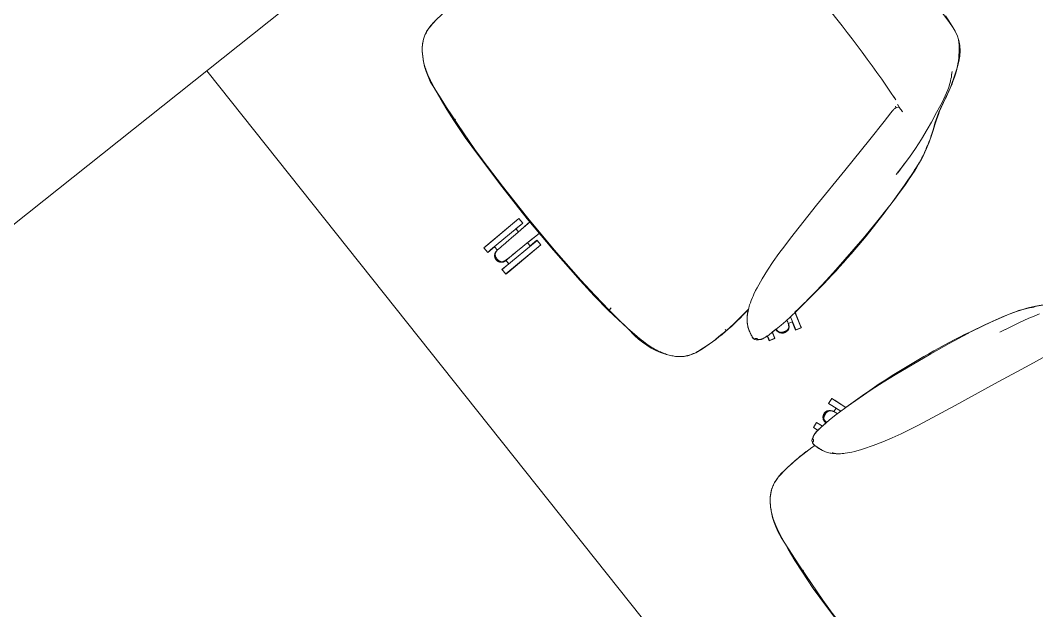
# Model space of a CAD drawing. Header units: millimetres. Extents: x 0 to 57242, y -59538 to 11130.
# Drawn here: x 9994 to 11313, y -2807 to -2040 of the extents above; entities that cross this region are included whole.
import ezdxf

# ---------------------------------------------------------------- set-up
doc = ezdxf.new("R2010")
doc.units = ezdxf.units.MM
for name, color, linetype, lineweight in [('A-DETL-GENF', 92, 'Continuous', 9), ('A-GLAZ', 151, 'Continuous', 9), ('G-IMPT', 8, 'Continuous', 9), ('I-FURN', 30, 'Continuous', 9)]:
    doc.layers.add(name, color=color, linetype=linetype, lineweight=lineweight)

# ---------------------------------------------------------------- blocks, each defined once
blk = doc.blocks.new('M_Window-Single-Hung - 950 x 1500mm-902787-Level 0')
at = {"layer": 'A-GLAZ'}
blk.add_line((-475, -160), (475, -160), dxfattribs=at)
blk = doc.blocks.new('Rockworth_ConferenceTable_Platform_120x325 - 81-ZZ-A033762_Cherry Cappuccino-1042992-Level 0')
at = {"layer": 'I-FURN'}
blk.add_line((1624.1, 600), (-1615.8, 600), dxfattribs=at)
blk = doc.blocks.new('Rockworth_Funiture_ORREN CHAIR - 71-ORR01B-V4-Level 0')
at = {"layer": 'A-DETL-GENF'}
for p, q in [((-300.7, -71.7), (-321.5, -78.4)), ((-321.5, -78.4), (-319.1, -85.8)), ((-319.1, -85.8), (-308.2, -82.2)), ((-308.2, -82.2), (-306.5, -87.3)), ((-301.8, -104.4), (-301.7, -110.8)), ((-301.7, -110.8), (-310.1, -113.5)), ((-310.1, -113.5), (-307.7, -120.9)), ((-307.7, -120.9), (-301.2, -118.8))]:
    blk.add_line(p, q, dxfattribs=at)
for centre, radius, start, end in [((-76.1, 110.6), 190.8, 144.6407, 163.3593), ((737.6, -132.6), 1040.1, 163.3593, 176.6407), ((-304.3, -95.9), 8.89, 104.7018, 286.1934), ((-278.3, -118.2), 23, 181.4969, 208.5031), ((-291.4, -127.5), 7.29, 192.8599, 293.1401), ((2.7, -162.1), 292.6, 174.5222, 185.4778), ((-240.7, -187.6), 47.9, 182.9842, 233.0158), ((-210.5, -147.5), 98.1, 233.0158, 264.9842), ((7.7, 1411.2), 1671.8, 262.2028, 269.409)]:
    blk.add_arc(centre, radius, start, end, dxfattribs=at)
at = {"layer": 'G-IMPT'}
for p, q in [((-306.5, -87.3), (-308.2, -82.2)), ((-301.9, -85.7), (-301.5, -85.5)), ((-301.6, -112.6), (-301.8, -107.1))]:
    blk.add_line(p, q, dxfattribs=at)
at = {"layer": 'G-IMPT', "flags": 128}
for points in [[(-247.6, 144), (-244.2, 158.5), (-241, 171.7), (-237.4, 184.8), (-235.3, 191.8), (-233, 198.7)], [(-236.5, 213.8), (-243.1, 202.5), (-244, 200.9), (-246.6, 196), (-249, 191), (-251.3, 186), (-253.5, 180.8), (-255.4, 175.7), (-257.2, 170.4), (-258.6, 166.3), (-261, 158.5), (-264.8, 145.2), (-268.5, 131), (-271.9, 116.3), (-272.9, 112.3), (-273, 111.4), (-278.6, 84.4), (-283.6, 57.4), (-292.2, 4.4), (-294.8, -13.8), (-297, -32.1), (-300.4, -68.4), (-301.2, -79.8), (-301.6, -87.9), (-301.8, -95.9), (-301.8, -107.1), (-301.8, -103), (-302.1, -103.1), (-301.8, -103)], [(-184.4, 176), (-190.4, 147), (-200.5, 95.9), (-211.8, 38.9), (-222.8, -14.1), (-225.5, -26.4), (-228.5, -38.7), (-231.9, -50.9), (-235.8, -63.7), (-240, -76.3), (-244.7, -88.8), (-246.3, -92.7), (-248.3, -97.2), (-249.5, -99.7), (-251.2, -103.1), (-252.4, -105.4), (-253.9, -108), (-255.5, -110.6), (-256.5, -112.1), (-257.8, -114), (-259.1, -115.7)], [(-257.5, 169.6), (-255.7, 174.7), (-253.9, 179.4), (-252.2, 183.6), (-250.5, 187.4), (-248.8, 190.9), (-247.2, 194), (-245.6, 196.8), (-244.1, 199.4)], [(-243.5, 161.5), (-244.2, 158.6), (-246.9, 146.9)], [(-301.2, -79.9), (-314.5, -84.3), (-319.1, -85.8), (-321.5, -78.4), (-316.9, -76.9), (-300.7, -71.7)], [(-301.8, -104.6), (-302.4, -104.8), (-302.7, -104.8), (-303, -104.9), (-303.3, -104.9), (-303.6, -105), (-303.9, -105), (-304.2, -105), (-304.5, -105), (-304.8, -105), (-305.1, -104.9), (-305.4, -104.9), (-305.7, -104.9), (-306, -104.8), (-306.3, -104.7), (-306.6, -104.7), (-306.9, -104.6), (-307.2, -104.5), (-307.5, -104.4), (-307.8, -104.2), (-308, -104.1), (-308.3, -104), (-308.6, -103.8), (-308.8, -103.7), (-309.1, -103.5), (-309.4, -103.3), (-309.6, -103.2), (-309.8, -103), (-310.1, -102.8), (-310.3, -102.6), (-310.5, -102.4), (-310.7, -102.1), (-310.9, -101.9), (-311.1, -101.7), (-311.3, -101.4), (-311.5, -101.2), (-311.6, -100.9), (-311.8, -100.7), (-311.9, -100.4), (-312.1, -100.2), (-312.2, -99.9), (-312.3, -99.6), (-312.4, -99.3), (-312.5, -99), (-312.6, -98.7), (-312.7, -98.5), (-312.8, -98.2), (-312.8, -97.9), (-312.9, -97.6), (-312.9, -97.3), (-312.9, -97), (-313, -96.7), (-313, -96.4), (-313, -96.1), (-313, -95.7), (-312.9, -95.4), (-312.9, -95.1), (-312.9, -94.8), (-312.8, -94.5), (-312.7, -94.3), (-312.7, -94), (-312.6, -93.7), (-312.5, -93.4), (-312.4, -93.1), (-312.2, -92.8), (-312.1, -92.5), (-312, -92.3), (-311.8, -92), (-311.7, -91.7), (-311.5, -91.5), (-311.4, -91.2), (-311.2, -91), (-311, -90.8), (-310.8, -90.5), (-310.6, -90.3), (-310.4, -90.1), (-310.1, -89.9)], [(-308, -88.1), (-307.4, -87.7), (-307.7, -87.9), (-308, -88.1), (-308.3, -88.3), (-308.6, -88.5), (-308.9, -88.7), (-309.2, -88.9), (-309.4, -89.2), (-309.7, -89.4), (-309.9, -89.7), (-310.1, -89.8), (-310.2, -89.9), (-310.3, -90.1), (-310.5, -90.3), (-310.6, -90.4), (-310.7, -90.6), (-310.8, -90.7), (-310.9, -90.9), (-311, -91.1), (-311.1, -91.3), (-311.2, -91.5), (-311.3, -91.7), (-311.3, -91.9), (-311.4, -92.1), (-311.5, -92.3), (-311.6, -92.5), (-311.6, -92.8), (-311.7, -93), (-311.7, -93.2), (-311.7, -93.4), (-311.7, -93.7), (-311.8, -93.9), (-311.8, -94.1), (-311.8, -93.8), (-311.7, -93.6), (-311.7, -93.3), (-311.7, -93.1)], [(-305.4, -86.9), (-305.7, -86.9), (-305.7, -86.9), (-305.7, -87), (-307.4, -87.7), (-305.8, -87)], [(-307.4, -87.7), (-307.4, -87.7), (-307.3, -87.7), (-307.1, -87.6)], [(-307.1, -87.6), (-305.6, -86.9), (-305.2, -86.8), (-304.9, -86.7), (-304.6, -86.6), (-304.1, -86.4), (-303.5, -86.2), (-302.8, -86), (-301.9, -85.7)], [(-301.7, -91.6), (-301.8, -90.8), (-301.8, -90.6), (-301.8, -90.3), (-301.7, -90), (-301.7, -89.8), (-301.7, -89.5), (-301.7, -89.3), (-301.6, -89.1)], [(-311.1, -98), (-311.3, -97.6), (-311.4, -97.3), (-311.5, -96.9), (-311.5, -96.5), (-311.6, -96.1), (-311.7, -95.7), (-311.7, -95.3), (-311.7, -94.9), (-311.8, -94.5), (-311.8, -94.1)], [(-304.7, -103.9), (-304.7, -103.9), (-304.7, -103.9), (-304.7, -103.9), (-301.8, -103.6), (-304.6, -103.9), (-304.8, -103.9), (-305, -103.9), (-305.1, -103.9), (-305.3, -103.9), (-305.4, -103.9), (-305.6, -103.9), (-305.7, -103.9), (-305.9, -103.9), (-306, -103.8), (-306.2, -103.8), (-306.3, -103.8), (-306.5, -103.7), (-306.6, -103.7), (-306.8, -103.6), (-306.9, -103.6), (-307, -103.5), (-307.2, -103.4), (-307.3, -103.4), (-307.5, -103.2), (-307.7, -103.1), (-307.9, -103), (-308.1, -102.9), (-308.2, -102.7), (-308.4, -102.6), (-308.6, -102.4), (-308.7, -102.3), (-308.9, -102.1), (-309.1, -101.9), (-309.2, -101.8), (-309.3, -101.6), (-309.6, -101.2), (-309.8, -100.9), (-310, -100.6), (-310.2, -100.2), (-310.4, -99.9), (-310.6, -99.5), (-310.7, -99.1), (-310.9, -98.8), (-311, -98.4), (-311.1, -98), (-310.6, -99.3), (-310.5, -99.7)], [(-310.3, -100), (-310.2, -100.3), (-309.3, -101.6), (-309.2, -101.8), (-309, -102), (-308.8, -102.2), (-308.7, -102.3)], [(-301.2, -118.8), (-303.1, -119.4), (-307.7, -120.9), (-310.1, -113.5), (-305.5, -112), (-301.7, -110.8)], [(-259.1, -115.7), (-260.6, -117.6), (-261.7, -118.9), (-262.7, -120.1), (-263.8, -121.3), (-264.9, -122.4), (-266, -123.5), (-267.2, -124.5), (-268.4, -125.6), (-269.7, -126.5), (-270.9, -127.5), (-272.3, -128.3), (-273.6, -129.2), (-275, -130), (-276.1, -130.6), (-277.3, -131.1), (-278.6, -131.6), (-279.8, -132.1), (-281.1, -132.5), (-282.3, -132.9), (-283.6, -133.3), (-284.9, -133.6), (-285.9, -133.9), (-287, -134.1), (-288, -134.3), (-289.1, -134.4), (-290.1, -134.6), (-291.2, -134.7), (-292.3, -134.7), (-292.4, -134.7), (-292.4, -134.7), (-292.5, -134.7), (-292.6, -134.7), (-292.6, -134.7), (-292.7, -134.7), (-292.8, -134.7), (-292.8, -134.7), (-292.8, -134.7), (-292.9, -134.7), (-292.9, -134.6), (-292.9, -134.6), (-292.9, -134.6), (-292.9, -134.6), (-293, -134.6), (-293, -134.6), (-293, -134.6), (-293, -134.6), (-293.1, -134.6), (-293.1, -134.6), (-293.1, -134.5), (-293.1, -134.5), (-293.1, -134.5), (-293.2, -134.5), (-293.2, -134.5), (-293.2, -134.5), (-293.2, -134.5), (-293.2, -134.5), (-293.2, -134.4), (-293.3, -134.4), (-293.3, -134.4), (-293.3, -134.4), (-293.3, -134.4), (-293.3, -134.4), (-293.3, -134.4), (-293.3, -134.3), (-293.3, -134.3), (-293.3, -134.3), (-293.3, -134.3), (-293.4, -134.3), (-293.4, -134.3), (-293.4, -134.2), (-293.4, -134.2), (-293.4, -134.2), (-293.4, -134.2), (-293.4, -134.2), (-293.4, -134.1), (-293.4, -134.1), (-293.4, -134.1), (-293.4, -134), (-293.5, -134), (-293.5, -133.9), (-293.5, -133.5), (-293.6, -133.4), (-293.6, -133.3), (-293.6, -133.3), (-293.6, -133.2), (-293.6, -133), (-293.7, -132.9), (-293.7, -132.8), (-293.8, -132.7), (-293.8, -132.6), (-293.9, -132.5), (-293.9, -132.4), (-294, -132.3), (-294.1, -132.2), (-294.1, -132.1), (-294.2, -132), (-294.3, -131.9), (-294.4, -131.8), (-294.4, -131.7), (-294.5, -131.6), (-294.6, -131.5), (-294.7, -131.5), (-294.8, -131.4), (-294.9, -131.3), (-295, -131.2), (-295, -131.2), (-295.1, -131.2), (-295.1, -131.2), (-295.1, -131.2), (-295.2, -131.2), (-295.2, -131.2), (-295.2, -131.2), (-295.3, -131.2), (-295.3, -131.1), (-295.3, -131.1), (-295.4, -131.1), (-295.4, -131.1), (-295.5, -131.1), (-295.9, -131.1), (-296, -131.1), (-296.1, -131.1), (-296.1, -131.1), (-296.2, -131.1), (-296.2, -131.1), (-296.2, -131.1), (-296.3, -131), (-296.3, -131), (-296.3, -131), (-296.4, -131), (-296.4, -131), (-296.4, -131), (-296.5, -131), (-296.5, -131), (-296.5, -131), (-296.6, -130.9), (-296.6, -130.9), (-296.7, -130.9), (-296.7, -130.9), (-296.8, -130.8), (-296.8, -130.8), (-296.9, -130.8), (-296.9, -130.8), (-297, -130.7), (-297, -130.7), (-297.3, -130.4), (-297.5, -130.2), (-297.8, -129.9), (-298, -129.7), (-298.2, -129.4), (-298.4, -129.1), (-298.6, -128.8), (-298.8, -128.6), (-299, -128.3), (-299.1, -128), (-299.3, -127.7), (-299.4, -127.3), (-299.6, -127), (-299.7, -126.7), (-299.8, -126.4), (-299.9, -126), (-300, -125.7), (-300.4, -124.4), (-300.6, -123.1), (-300.9, -121.8), (-301.1, -120.4), (-301.2, -119.1), (-301.4, -117.8), (-301.4, -116.4), (-301.5, -114.6), (-301.6, -112.6)], [(-301.2, -117.4), (-301.3, -116.9), (-301.4, -116.5), (-301.4, -116), (-301.5, -115.5), (-301.5, -115.1), (-301.5, -114.6)], [(-285.2, -133.4), (-284, -133.1), (-282.8, -132.8), (-281.6, -132.5), (-280.5, -132.1), (-279.3, -131.7), (-278.2, -131.3), (-277, -130.8), (-275.9, -130.3)], [(-267.1, -123.3), (-266.6, -123.1), (-266.1, -122.8), (-265.6, -122.4), (-265.1, -122.1), (-264.6, -121.8), (-264.2, -121.4), (-263.7, -121), (-263.3, -120.6), (-262.9, -120.2), (-262.4, -119.8), (-262, -119.4), (-261.7, -118.9)], [(-183, -250.5), (-203.4, -247.7), (-223.8, -244.2), (-228.6, -243.2), (-233.2, -242.1), (-237.2, -241.1), (-241.2, -240), (-244.8, -238.8), (-246.6, -238.2), (-248.4, -237.5), (-250, -236.9), (-251.7, -236.2), (-253.3, -235.5), (-254.9, -234.7), (-256.5, -233.9), (-258, -233.1), (-259.6, -232.3), (-261.1, -231.4), (-262.6, -230.5), (-264.1, -229.6), (-265.5, -228.7), (-267, -227.7), (-268.3, -226.7), (-269.7, -225.7), (-271, -224.6), (-272.3, -223.5), (-273.5, -222.4), (-274.7, -221.3), (-275.9, -220.1), (-277, -218.9), (-277.5, -218.3), (-278, -217.6), (-278.5, -217), (-279, -216.4), (-279.5, -215.7), (-280, -215.1), (-280.4, -214.4), (-280.9, -213.8), (-281.3, -213.1), (-281.7, -212.4), (-282.1, -211.7), (-282.5, -211), (-282.9, -210.2), (-283.3, -209.5), (-283.6, -208.7), (-284, -207.9), (-284.3, -207.1), (-284.6, -206.3), (-285, -205.5), (-285.3, -204.7), (-285.5, -203.8), (-285.8, -202.9), (-286.3, -201.1), (-286.8, -199.2), (-287.3, -197.3), (-287.7, -195.2), (-288, -193), (-288.4, -190.7), (-288.7, -188.4), (-289.1, -183.5), (-289.5, -178.2), (-289.7, -172.7), (-289.8, -167), (-289.8, -161.2), (-289.5, -149.2), (-288.9, -139.2), (-288.5, -134.4)], [(200.5, -247.7), (194.2, -249), (194.3, -249), (194.2, -249), (177.6, -251.7), (161, -254), (144.2, -255.8), (117.5, -257.8), (90.7, -259.2), (38.2, -260.5), (-15, -260.6), (-68.3, -259.3), (-120.7, -256.7), (-147.5, -254.8), (-174.1, -252.1), (-190.8, -250), (-207.5, -247.3), (-224, -244.2), (-231.3, -242.6)], [(-173.8, -249.5), (-173.8, -249.5), (-173.8, -249.5), (-173.8, -249.5), (-174, -251.5), (-181.8, -250.6)], [(-144.9, -254.2), (-120.6, -255.8), (-68.2, -258.3), (-15, -259.5), (38.2, -259.5), (90.6, -258.2), (117.3, -257), (144.1, -255.1), (143.7, -251.1)]]:
    blk.add_lwpolyline(points, dxfattribs=at)
blk = doc.blocks.new('Rockworth_Funiture_ORREN CHAIR - 71-ORR01B-1044596-Level 0')
at = {"layer": 'A-DETL-GENF'}
for p, q in [((321.5, -78.4), (300.7, -71.7)), ((319.1, -85.8), (321.5, -78.4)), ((306.5, -87.3), (308.2, -82.2)), ((308.2, -82.2), (319.1, -85.8)), ((301.7, -110.8), (301.8, -104.4)), ((310.1, -113.5), (301.7, -110.8)), ((307.7, -120.9), (310.1, -113.5)), ((301.2, -118.8), (307.7, -120.9)), ((-9.5, -260.5), (-9.2, -280.2)), ((9.2, -280.2), (9.5, -260.6)), ((-14.4, -268.7), (-22.1, -268.7)), ((-22.1, -268.7), (-22.1, -328)), ((-14.4, -280.2), (-14.4, -268.7)), ((22.1, -268.7), (14.4, -268.7)), ((14.4, -268.7), (14.4, -280.2)), ((22.1, -328), (22.1, -268.7)), ((-9.2, -280.2), (-14.4, -280.2)), ((14.4, -280.2), (9.2, -280.2)), ((-14.4, -328), (-14.4, -316.5)), ((-14.4, -316.5), (-8.5, -316.5)), ((-8.5, -316.5), (-8.5, -317.5)), ((8.5, -317.5), (8.5, -316.5)), ((8.5, -316.5), (14.4, -316.5)), ((14.4, -316.5), (14.4, -328)), ((-22.1, -328), (-14.4, -328)), ((14.4, -328), (22.1, -328))]:
    blk.add_line(p, q, dxfattribs=at)
for centre, radius, start, end in [((0.2, -1875.9), 2203.8, 86.2104, 93.7992), ((142.1, 266.9), 56.3, 29.2788, 86.2104), ((-40.8, 135.6), 281.2, 25.6078, 34.3922), ((356.3, 309.4), 152.8, 200.0044, 215.3593), ((0.4, -1466.6), 1681.1, 84.1045, 95.8955), ((76.1, 110.6), 190.8, 16.6407, 35.3593), ((-737.6, -132.6), 1040.1, 3.3593, 16.6407), ((304.3, -95.9), 8.89, 253.8066, 75.2982), ((-47.3, -158.7), 309.6, 352.5121, 8.0458), ((294.7, -92.3), 42.3, 213.0178, 261.5589), ((291.4, -127.5), 7.29, 246.8599, 347.1401), ((278.3, -118.2), 23, 331.4969, 358.5031), ((2.7, -162.1), 292.6, 174.5222, 185.4778), ((-240.7, -187.6), 47.9, 182.9842, 233.0158), ((211.6, -192.8), 48.4, 306.5619, 352.5121), ((-210.5, -147.5), 98.1, 233.0158, 264.9842), ((182, -152.9), 98.1, 275.0158, 306.5619), ((7.7, 1411.2), 1671.8, 262.2028, 269.409), ((7.7, 1411.2), 1671.8, 270.0605, 276.2792), ((0, -317.4), 8.51, 181, 359)]:
    blk.add_arc(centre, radius, start, end, dxfattribs=at)
at = {"layer": 'G-IMPT'}
for p, q in [((210.8, 260.5), (217.4, 246.3)), ((308.2, -81.7), (306.3, -87.4)), ((311.4, -91.2), (311.4, -91.1)), ((302.4, -104.2), (302.8, -104.2)), ((305.6, -104.1), (305.6, -104.1)), ((-14.4, -280.2), (-9.2, -280.2)), ((9.2, -280.2), (14.8, -280.2)), ((8.6, -314.6), (8.6, -314.4)), ((8.6, -314.6), (8.6, -314.6)), ((14.8, -316.5), (8.8, -316.5)), ((4.6, -323.4), (5.1, -323.2))]:
    blk.add_line(p, q, dxfattribs=at)
at = {"layer": 'G-IMPT', "flags": 128}
for points in [[(130.7, 325), (138.5, 324.2), (146.2, 323.1), (153.9, 321.8), (156, 321.3), (157, 321.1), (158, 320.8), (158.9, 320.6), (159.8, 320.3), (160.7, 320), (161.6, 319.7), (162.5, 319.4), (163.3, 319), (163.7, 318.8), (164.4, 318.5), (165.1, 318.1), (166.1, 317.6), (167.1, 317), (168, 316.4), (169, 315.7), (169.2, 315.6), (172.2, 313.3), (175.2, 310.9), (178, 308.5), (180.8, 305.9), (183.5, 303.3), (186.1, 300.6), (188.5, 297.7), (189.1, 297.1), (191.8, 293.6), (194.4, 290.1), (196.8, 286.5), (199.2, 282.9), (201.4, 279.1), (203.5, 275.3)], [(194.6, 281.9), (194.4, 282.1), (191.4, 285.3), (194.8, 281.7), (196.5, 279.9), (198, 278), (199.6, 276), (201, 274.1), (202.4, 272), (203.7, 270), (205, 267.8), (206.2, 265.7), (208.2, 262), (210.1, 258.2), (211.8, 254.4), (213.5, 250.5), (219.4, 235.7), (224.7, 222.6), (228.6, 212.3), (233.4, 198.7), (235.6, 191.8), (237.7, 184.8), (241.3, 171.7), (244.6, 158.5), (243.8, 161.5)], [(272.3, 116.3), (271.2, 121.3), (265.2, 145.2), (261.4, 158.5), (259, 166.3), (257.6, 170.4), (255.8, 175.7), (253.8, 180.8), (251.7, 186), (249.4, 191), (246.9, 196), (244.3, 200.9), (243.4, 202.5), (236.8, 213.8), (234.5, 217.4), (232.1, 221), (232.2, 220.9), (232.3, 220.7), (230.4, 223.8), (226.8, 229.5), (223, 235.8), (220.7, 239.9), (218.5, 244.2), (217.7, 245.8), (211.8, 258.5), (209.2, 264.1), (206.5, 269.6), (203.6, 275.1), (203.5, 275.3)], [(189.5, 202.5), (190.3, 202.4), (188.9, 202.4), (187.4, 202.4), (186, 202.5), (182.9, 202.9), (179.5, 203.5), (179.1, 203.5)], [(244.5, 199.4), (246, 196.8), (247.5, 194), (249.2, 190.9), (250.8, 187.4), (252.5, 183.6), (254.3, 179.4), (256, 174.7), (257.9, 169.6), (259.7, 164), (261.5, 158), (265.2, 145), (268.9, 130.9), (272.3, 116.3), (273.2, 112.3), (273.4, 111.4), (279, 84.6), (283.9, 57.8), (284, 57.4), (292.6, 4.4), (295.2, -13.8), (297.4, -32.1), (300.8, -68.4), (301.6, -79.8), (301.9, -87.9), (302.1, -95.9), (302.1, -107.1), (301.9, -114.6), (301.8, -116.4), (301.7, -117.8), (301.6, -119.1), (301.4, -120.4), (301.2, -121.8), (301, -123.1), (300.7, -124.4), (300.4, -125.7), (300.3, -126), (300.2, -126.4), (300.1, -126.7), (299.9, -127), (299.8, -127.3), (299.7, -127.7), (299.5, -128), (299.3, -128.3), (299.2, -128.6), (299, -128.8), (298.8, -129.1), (298.6, -129.4), (298.3, -129.7), (298.1, -129.9), (297.9, -130.2), (297.6, -130.4), (297.4, -130.7), (297.3, -130.7), (297.3, -130.8), (297.2, -130.8), (297.2, -130.8), (297.1, -130.8), (297.1, -130.9), (297, -130.9), (297, -130.9), (296.9, -130.9), (296.9, -131), (296.9, -131), (296.8, -131), (296.8, -131), (296.8, -131), (296.7, -131), (296.7, -131), (296.7, -131), (296.6, -131), (296.6, -131.1), (296.6, -131.1), (296.5, -131.1), (296.5, -131.1), (296.4, -131.1), (296.4, -131.1), (296.3, -131.1), (295.9, -131.1), (295.8, -131.1), (295.7, -131.1), (295.7, -131.1), (295.7, -131.1), (295.6, -131.2), (295.6, -131.2), (295.6, -131.2), (295.5, -131.2), (295.5, -131.2), (295.5, -131.2), (295.4, -131.2), (295.4, -131.2), (295.4, -131.2), (295.3, -131.3), (295.2, -131.4), (295.1, -131.5), (295, -131.5), (294.9, -131.6), (294.8, -131.7), (294.7, -131.8), (294.6, -131.9), (294.6, -132), (294.5, -132.1), (294.4, -132.2), (294.4, -132.3), (294.3, -132.4), (294.2, -132.5), (294.2, -132.6), (294.1, -132.7), (294.1, -132.8), (294, -132.9), (294, -133), (294, -133.2), (293.9, -133.3), (293.9, -133.3), (293.9, -133.4), (293.9, -133.5), (293.8, -133.9), (293.8, -134), (293.8, -134), (293.8, -134.1), (293.8, -134.1), (293.8, -134.1), (293.8, -134.2), (293.8, -134.2), (293.8, -134.2), (293.7, -134.2), (293.7, -134.2), (293.7, -134.3), (293.7, -134.3), (293.7, -134.3), (293.7, -134.3), (293.7, -134.3), (293.7, -134.3), (293.7, -134.4), (293.7, -134.4), (293.7, -134.4), (293.6, -134.4), (293.6, -134.4), (293.6, -134.4), (293.6, -134.4), (293.6, -134.5), (293.6, -134.5), (293.6, -134.5), (293.5, -134.5), (293.5, -134.5), (293.5, -134.5), (293.5, -134.5), (293.5, -134.5), (293.4, -134.6), (293.4, -134.6), (293.4, -134.6), (293.4, -134.6), (293.4, -134.6), (293.3, -134.6), (293.3, -134.6), (293.3, -134.6), (293.3, -134.6), (293.2, -134.6), (293.2, -134.7), (293.2, -134.7), (293.2, -134.7), (293.1, -134.7), (293.1, -134.7), (293, -134.7), (292.9, -134.7), (292.9, -134.7), (292.8, -134.7), (292.7, -134.7), (292.6, -134.7), (291.6, -134.7), (290.5, -134.6), (289.4, -134.4), (288.4, -134.3), (287.3, -134.1), (286.3, -133.9), (285.2, -133.6), (284, -133.3), (282.7, -132.9), (281.4, -132.5), (280.2, -132.1), (278.9, -131.6), (277.7, -131.1), (276.5, -130.6), (275.3, -130), (274, -129.2), (272.6, -128.3), (271.3, -127.5), (270, -126.5), (268.8, -125.6), (267.6, -124.5), (266.4, -123.5), (265.2, -122.4), (264.1, -121.3), (263.1, -120.1), (262, -118.9), (259.4, -115.7), (258.2, -114), (256.9, -112.1), (255.9, -110.6), (254.3, -108), (252.8, -105.4), (250.8, -101.7), (249.9, -99.7), (248.6, -97.2), (246.6, -92.7), (245, -88.8), (240.4, -76.3), (236.1, -63.7), (232.2, -50.9), (228.9, -38.7), (225.9, -26.4), (223.2, -14.1), (212.1, 38.9), (200.9, 95.9), (190.8, 147), (184.8, 176), (181.8, 190), (181.3, 192.5), (181.1, 193.7), (181, 194.3), (180.9, 194.8), (180.8, 195.6), (180.8, 195.9), (180.8, 196.3), (180.7, 196.6), (180.7, 197), (180.7, 197.2), (180.7, 197.5), (180.8, 197.7), (180.8, 198), (180.8, 198.2), (180.8, 198.4), (180.9, 198.6), (180.9, 198.8), (181.4, 200.3), (182.5, 202.3), (182.6, 202.6)], [(247.3, 146.9), (244.6, 158.5), (247.9, 144)], [(301.5, -79.6), (314.5, -83.8), (319.1, -85.3), (321.5, -77.9), (316.9, -76.4), (301, -71.3)], [(304.8, -86.9), (304.7, -86.9), (304.6, -86.9), (304.4, -86.8), (304.1, -86.7), (303.7, -86.6), (303.3, -86.4), (302.7, -86.2), (302, -86), (301.9, -85.9), (307.8, -87.8), (308, -88), (308.3, -88.1), (308.6, -88.3), (308.8, -88.4), (309.1, -88.6), (309.3, -88.7), (309.6, -88.9), (309.8, -89.1), (310, -89.3), (310.3, -89.5), (310.5, -89.7), (310.7, -89.9), (310.9, -90.2), (311.1, -90.4), (311.3, -90.6), (311.4, -90.9), (311.6, -91.1), (311.8, -91.4), (311.9, -91.6), (312.1, -91.9), (312.2, -92.2), (312.3, -92.5), (312.4, -92.7), (312.5, -93), (312.6, -93.3), (312.7, -93.6), (312.8, -93.9), (312.8, -94.2), (312.9, -94.5), (312.9, -94.8), (312.9, -95.1), (313, -95.4), (313, -95.7), (313, -96), (313, -96.3), (312.9, -96.6), (312.9, -96.9), (312.9, -97.2), (312.8, -97.5), (312.7, -97.8), (312.7, -98), (312.6, -98.3), (312.5, -98.6), (312.4, -98.9), (312.3, -99.2), (312.2, -99.5), (312, -99.7), (311.9, -100), (311.7, -100.3), (311.6, -100.5), (311.4, -100.8), (311.2, -101), (311.1, -101.2), (310.9, -101.5), (310.7, -101.7), (310.5, -101.9), (310.2, -102.1), (310, -102.3), (309.8, -102.5), (309.5, -102.7), (309.3, -102.9), (309.1, -103.1), (308.8, -103.2), (308.5, -103.4), (308.3, -103.5), (308, -103.6), (307.7, -103.8), (307.5, -103.9), (307.2, -104), (306.9, -104.1), (306.6, -104.2), (306.3, -104.2), (306, -104.3), (305.7, -104.4), (305.4, -104.4), (305.1, -104.4), (304.8, -104.5), (304.5, -104.5), (304.2, -104.5), (303.9, -104.5), (303.6, -104.5), (303.3, -104.4), (303, -104.4), (302.7, -104.3), (302.4, -104.3), (302.2, -104.2), (302.2, -104.1), (302.3, -104.2), (302.4, -104.2), (302.4, -104.2)], [(312, -93.1), (312.1, -93.3), (312.1, -93.6), (312.1, -93.8), (312.1, -94.1), (312.1, -93.9), (312.1, -93.7), (312.1, -93.4), (312.1, -93.2), (312, -93), (312, -92.8), (311.9, -92.5), (311.8, -92.3), (311.8, -92.1), (311.7, -91.9), (311.6, -91.7), (311.5, -91.5), (311.5, -91.3), (311.4, -91.2), (311.3, -91.1), (311.2, -90.9), (311.2, -90.8), (311.1, -90.7), (311, -90.6), (310.9, -90.4), (310.8, -90.3), (310.7, -90.2), (310.6, -90.1), (310.5, -90), (310.4, -89.9), (310.2, -89.8), (310.1, -89.7), (310, -89.6), (309.9, -89.6), (309.7, -89.5), (309.2, -89.1), (308.6, -88.7), (308, -88.4), (307.4, -88.1), (306.8, -87.8), (306.2, -87.5), (305.6, -87.2), (304.9, -87), (305.6, -87.2), (306.2, -87.5), (306.8, -87.8), (307.4, -88.1), (308, -88.4), (308.6, -88.7), (309.2, -89.1), (309.7, -89.5)], [(305.6, -104.1), (305.6, -104.1), (305.6, -104.1), (305.3, -104.1), (304.9, -104.2), (304.5, -104.2), (304.2, -104.2), (303.8, -104.3), (303.5, -104.3), (303.1, -104.3), (302.8, -104.2), (302.4, -104.2)], [(307.7, -103.4), (307.6, -103.4), (307.5, -103.5), (307.3, -103.5), (307.1, -103.6), (306.9, -103.7), (306.7, -103.8), (306.6, -103.8), (306.4, -103.9), (306.2, -104), (306, -104), (305.8, -104.1), (305.6, -104.1), (305.8, -104.1), (306, -104), (306.2, -104), (306.4, -103.9), (306.6, -103.9), (306.8, -103.8), (306.9, -103.7), (307.1, -103.6), (307.3, -103.5), (307.5, -103.5), (307.7, -103.4)], [(307.7, -103.4), (307.9, -103.2), (308, -103.1), (308.2, -103), (308.4, -102.9), (308.6, -102.7), (308.8, -102.6), (308.9, -102.4), (309.1, -102.3), (309.3, -102.1), (309.4, -101.9), (309.6, -101.8), (309.7, -101.6), (309.9, -101.2), (310.2, -100.9), (310.4, -100.6), (310.6, -100.2), (310.7, -99.9), (310.9, -99.5), (311.1, -99.1), (311.2, -98.8), (311.4, -98.4), (311.5, -98), (311.6, -97.7), (311.7, -97.3), (311.8, -97), (311.9, -96.7), (311.9, -96.3)], [(310.7, -100), (310.5, -100.3), (310.4, -100.5), (310.2, -100.8), (310.1, -101.1), (309.9, -101.3), (309.7, -101.6), (309.5, -101.8), (309.4, -102), (309.2, -102.2)], [(312, -96), (312, -95.6), (312.1, -95.3), (312.1, -95), (312.1, -94.7), (312.1, -94.4), (312.1, -94.1), (312.1, -94.5), (312.1, -94.9), (312.1, -95.3), (312, -95.7), (312, -96.1), (311.9, -96.5), (311.8, -96.9), (311.7, -97.3), (311.6, -97.6), (311.5, -98), (311.4, -98.4), (311.3, -98.7), (311.1, -99), (311, -99.3), (310.8, -99.7)], [(259.2, -115.4), (260.4, -128.7), (261.3, -142.1), (261.9, -155.5), (259.9, -155.6)], [(301.6, -118.4), (303.1, -118.9), (307.7, -120.4), (310.1, -113), (305.5, -111.5), (302.1, -110.4)], [(-183, -250.5), (-203.4, -247.7), (-223.8, -244.2), (-228.6, -243.2), (-233.2, -242.1), (-237.2, -241.1), (-241.2, -240), (-244.8, -238.8), (-246.6, -238.2), (-248.4, -237.5), (-250, -236.9), (-251.7, -236.2), (-253.3, -235.5), (-254.9, -234.7), (-256.5, -233.9), (-258, -233.1), (-259.6, -232.3), (-261.1, -231.4), (-262.6, -230.5), (-264.1, -229.6), (-265.5, -228.7), (-267, -227.7), (-268.3, -226.7), (-269.7, -225.7), (-271, -224.6), (-272.3, -223.5), (-273.5, -222.4), (-274.7, -221.3), (-275.9, -220.1), (-277, -218.9), (-277.5, -218.3), (-278, -217.6), (-278.5, -217), (-279, -216.4), (-279.5, -215.7), (-280, -215.1), (-280.4, -214.4), (-280.9, -213.8), (-281.3, -213.1), (-281.7, -212.4), (-282.1, -211.7), (-282.5, -211), (-282.9, -210.2), (-283.3, -209.5), (-283.6, -208.7), (-284, -207.9), (-284.3, -207.1), (-284.6, -206.3), (-285, -205.5), (-285.3, -204.7), (-285.5, -203.8), (-285.8, -202.9), (-286.3, -201.1), (-286.8, -199.2), (-287.3, -197.3), (-287.7, -195.2), (-288, -193), (-288.4, -190.7), (-288.7, -188.4), (-289.1, -183.5)], [(261.9, -155.5), (261.9, -167.5), (261.8, -173.2), (261.6, -179), (261.2, -184.5), (260.7, -189.7), (260.1, -194.7), (259.8, -197), (259.4, -199.3), (259, -201.4), (258.6, -203.5), (258.1, -205.4), (257.5, -207.3), (257, -209.1), (256.7, -210), (256.4, -210.8), (256.1, -211.7), (255.7, -212.5), (255.4, -213.3), (255, -214.1), (254.7, -214.8), (254.3, -215.6), (253.9, -216.3), (253.5, -217.1), (253.1, -217.8), (252.7, -218.5), (252.2, -219.1), (251.8, -219.8), (251.3, -220.5), (250.9, -221.1), (250.4, -221.8), (249.9, -222.4), (249.4, -223), (248.9, -223.6), (248.3, -224.2), (247.8, -224.8), (246.6, -226), (245.5, -227.2), (244.2, -228.3), (243, -229.3), (241.7, -230.4), (240.3, -231.5), (239, -232.5), (237.6, -233.4), (236.1, -234.4), (234.6, -235.3), (233.1, -236.2), (231.6, -237), (230.1, -237.9), (228.5, -238.7), (226.9, -239.4), (225.3, -240.2), (223.7, -240.9), (222.1, -241.6), (220.4, -242.2), (218.7, -242.8), (217, -243.4), (215.2, -244), (211.6, -245.1), (207.5, -246.2), (203.4, -247.1), (198.9, -248), (194, -248.9), (177.4, -251.4), (160.8, -253.5), (144.1, -255.1)], [(200.5, -247.7), (194.2, -249), (194.3, -249), (194.2, -249), (177.6, -251.7), (161, -254), (144.2, -255.8), (117.5, -257.8), (90.7, -259.2), (38.2, -260.5), (-15, -260.6), (-68.3, -259.3), (-120.7, -256.7), (-147.5, -254.8), (-174.1, -252.1), (-190.8, -250), (-207.5, -247.3), (-224, -244.2), (-231.3, -242.6)], [(-173.8, -249.5), (-173.8, -249.5), (-173.8, -249.5), (-173.8, -249.5), (-174, -251.5), (-181.8, -250.6)], [(-144.9, -254.2), (-120.6, -255.8), (-68.2, -258.3), (-15, -259.5), (38.2, -259.5), (90.6, -258.2), (117.3, -257), (144.1, -255.1), (143.7, -251.1)], [(-14.4, -316.5), (-8.6, -316.5), (-8.7, -315.7), (-8.7, -315.4), (-8.7, -315.5), (-8.7, -315.6), (-8.7, -315.3), (-8.7, -315.1), (-8.7, -314.8), (-8.7, -314.4), (-8.7, -313.9), (-8.7, -313.3), (-8.7, -312.5), (-8.7, -311.7), (-8.7, -310.6), (-8.7, -309.5), (-8.8, -308.2), (-8.8, -306.7), (-8.8, -305.1), (-8.8, -303.2), (-8.9, -300.8), (-8.9, -297.3), (-9, -292.3), (-9.1, -285.5), (-9.3, -276.4), (-9.5, -264.5), (-9.6, -260.7)], [(9.5, -260.8), (9.4, -263.8), (9.2, -275.7), (9.1, -284.8), (9, -291.6), (8.9, -296.5), (8.8, -299.9)], [(8.6, -314.4), (8.6, -314.3), (8.6, -314.2), (8.6, -314), (8.6, -313.7), (8.6, -313.3), (8.7, -312.8), (8.7, -312.2), (8.7, -311.4), (8.7, -310.6), (8.7, -309.6), (8.7, -308.4), (8.7, -307.2), (8.7, -305.7), (8.8, -304.1), (8.8, -304.1), (8.8, -302.3), (8.8, -299.9), (8.8, -318), (8.8, -318.3), (8.7, -318.6), (8.7, -318.9), (8.6, -319.2), (8.5, -319.5), (8.5, -319.7), (8.4, -320), (8.3, -320.3), (8.1, -320.6), (8, -320.9), (7.9, -321.1), (7.7, -321.4), (7.6, -321.7), (7.4, -321.9), (7.3, -322.2), (7.1, -322.4), (6.9, -322.6), (6.7, -322.9), (6.5, -323.1), (6.3, -323.3), (6.1, -323.5), (5.8, -323.7), (5.6, -323.9), (5.4, -324.1), (5.1, -324.3), (4.9, -324.4), (4.6, -324.6), (4.4, -324.7), (4.1, -324.9), (3.8, -325), (3.5, -325.1), (3.3, -325.2), (3, -325.3), (2.7, -325.4), (2.4, -325.5), (2.1, -325.6), (1.8, -325.7), (1.5, -325.7), (1.2, -325.7), (0.9, -325.8), (0.6, -325.8), (0.3, -325.8), (0, -325.8), (-0.3, -325.8), (-0.6, -325.8), (-0.9, -325.7), (-1.2, -325.7), (-1.5, -325.7), (-1.8, -325.6), (-2, -325.5), (-2.3, -325.4), (-2.6, -325.3), (-2.9, -325.2), (-3.2, -325.1), (-3.5, -325), (-3.7, -324.9), (-4, -324.7), (-4.3, -324.6), (-4.5, -324.4), (-4.8, -324.3), (-5, -324.1), (-5.2, -323.9), (-5.5, -323.7), (-5.7, -323.5), (-5.9, -323.3), (-6.1, -323.1), (-6.3, -322.9), (-6.5, -322.6), (-6.7, -322.4), (-6.9, -322.2), (-7.1, -321.9), (-7.2, -321.7), (-7.4, -321.4), (-7.5, -321.1), (-7.7, -320.9), (-7.8, -320.6), (-7.9, -320.3), (-8, -320), (-8.1, -319.7), (-8.2, -319.5), (-8.3, -319.2), (-8.3, -318.9), (-8.4, -318.6), (-8.4, -318.3), (-8.5, -318), (-8.5, -317.7), (-8.3, -318.2)], [(-8.6, -316.7), (-8.5, -317.5), (-8.5, -317.6), (-8.5, -317.5), (-8.5, -317.4), (-8.5, -317.3), (-8.7, -315.4), (-8.7, -315.7), (-8.7, -316), (-8.7, -316.3), (-8.6, -316.6), (-8.6, -316.9), (-8.6, -317.2), (-8.5, -317.5), (-8.4, -317.8), (-8.3, -318.2), (-8.2, -318.5), (-8.1, -318.8), (-8, -319.2), (-7.9, -319.5), (-7.7, -319.8), (-7.6, -320.2), (-7.4, -320.5), (-7.3, -320.7), (-7.2, -320.8), (-7.1, -321), (-7, -321.2), (-6.9, -321.3), (-6.8, -321.5), (-6.6, -321.6), (-6.5, -321.8), (-6.4, -321.9), (-6.2, -322.1), (-6.1, -322.2)], [(7.8, -319.9), (8, -319.2), (8.1, -318.6), (8.3, -317.9), (8.4, -317.3), (8.5, -316.6), (8.5, -315.9), (8.6, -315.2), (8.6, -314.6), (8.6, -315.2), (8.5, -315.9), (8.5, -316.6), (8.4, -317.3), (8.3, -317.9), (8.1, -318.6), (8, -319.2), (7.8, -319.9), (7.7, -320), (7.7, -320.2), (7.7, -320.3), (7.6, -320.5), (7.5, -320.6), (7.5, -320.7), (7.4, -320.9), (7.4, -321), (7.3, -321.2), (7.2, -321.3), (7.1, -321.4), (7, -321.5), (6.9, -321.7), (6.9, -321.8), (6.8, -321.9), (6.7, -322), (6.5, -322.1), (6.4, -322.2)], [(-6.1, -322.2), (-6.1, -322.2), (-5.9, -322.3), (-5.7, -322.5), (-5.6, -322.6), (-5.4, -322.8), (-5.2, -322.9), (-5, -323), (-4.8, -323.1), (-4.6, -323.2), (-4.4, -323.3), (-4.2, -323.4), (-4, -323.5), (-3.7, -323.6), (-3.9, -323.5), (-4.2, -323.4), (-4.4, -323.3), (-4.6, -323.2), (-4.8, -323.1), (-5, -323), (-5.2, -322.9), (-5.3, -322.8), (-5.5, -322.6), (-5.7, -322.5), (-5.9, -322.3), (-6.1, -322.2), (-5.9, -322.4), (-5.7, -322.5), (-5.5, -322.6), (-5.4, -322.8), (-5.2, -322.9), (-5, -323), (-4.8, -323.1), (-4.6, -323.2), (-4.4, -323.3), (-4.2, -323.4), (-4, -323.5), (-3.7, -323.6)], [(0.2, -324.2), (-0.2, -324.2), (-0.6, -324.2), (-1, -324.2), (-1.4, -324.1), (-1.8, -324.1), (-2.2, -324), (-2.6, -323.9), (-3, -323.8), (-3.4, -323.7), (-3.7, -323.6), (-3.4, -323.7), (-3, -323.8), (-2.6, -323.9), (-2.2, -324), (-1.8, -324), (-1.4, -324.1), (-1, -324.1), (-0.6, -324.2), (-0.2, -324.2), (0.2, -324.2), (0.6, -324.2), (1, -324.2), (1.4, -324.1), (1.8, -324.1), (2.2, -324), (2.6, -324), (2.9, -323.9), (3.3, -323.8), (3.7, -323.7), (4.1, -323.6)], [(4.1, -323.6), (3.7, -323.7), (3.3, -323.8), (3, -323.9), (2.6, -324), (2.2, -324.1), (1.8, -324.1), (1.4, -324.2), (1, -324.2), (0.6, -324.2), (0.2, -324.2)], [(6.4, -322.2), (6.3, -322.4), (6.1, -322.5), (5.9, -322.6), (5.7, -322.8), (5.5, -322.9), (5.3, -323), (5.1, -323.1), (4.9, -323.2), (4.7, -323.3), (4.5, -323.4), (4.3, -323.5), (4.1, -323.6), (4.4, -323.5), (4.6, -323.4)]]:
    blk.add_lwpolyline(points, dxfattribs=at)
for points in [[(169.1, 206.3), (171.6, 205.8), (172.6, 205.5), (171.8, 205.7)], [(179.1, 200.2), (181.1, 199.5)], [(304.9, -87), (304.9, -87), (304.9, -87)], [(143.9, -253.1), (143.9, -253.1)], [(-22.1, -268.7), (-14.4, -268.7), (-14.4, -323.2), (-14.4, -328), (-22.1, -328), (-22.1, -323.2)], [(22.5, -268.7), (14.8, -268.7), (14.8, -323.2), (14.8, -328), (22.5, -328), (22.5, -323.2)]]:
    blk.add_lwpolyline(points, close=True, dxfattribs=at)

msp = doc.modelspace()

# ---------------------------------------------------------------- block references
at = {"layer": 'A-DETL-GENF', "rotation": 309.8322156150016}
for name, p in [('Rockworth_Funiture_ORREN CHAIR - 71-ORR01B-1044596-Level 0', (10861.9, -2142.6)), ('Rockworth_Funiture_ORREN CHAIR - 71-ORR01B-V4-Level 0', (11313.6, -2727.8))]:
    msp.add_blockref(name, p, dxfattribs=at)
at = {"layer": 'A-GLAZ', "rotation": 38.51925723583311}
msp.add_blockref('M_Window-Single-Hung - 950 x 1500mm-902787-Level 0', (9929.1, -2145.7), dxfattribs=at)
at = {"layer": 'I-FURN', "rotation": 308.5192572358332}
msp.add_blockref('Rockworth_ConferenceTable_Platform_120x325 - 81-ZZ-A033762_Cherry Cappuccino-1042992-Level 0', (10773, -3743.8), dxfattribs=at)

doc.saveas('drawing.dxf')
